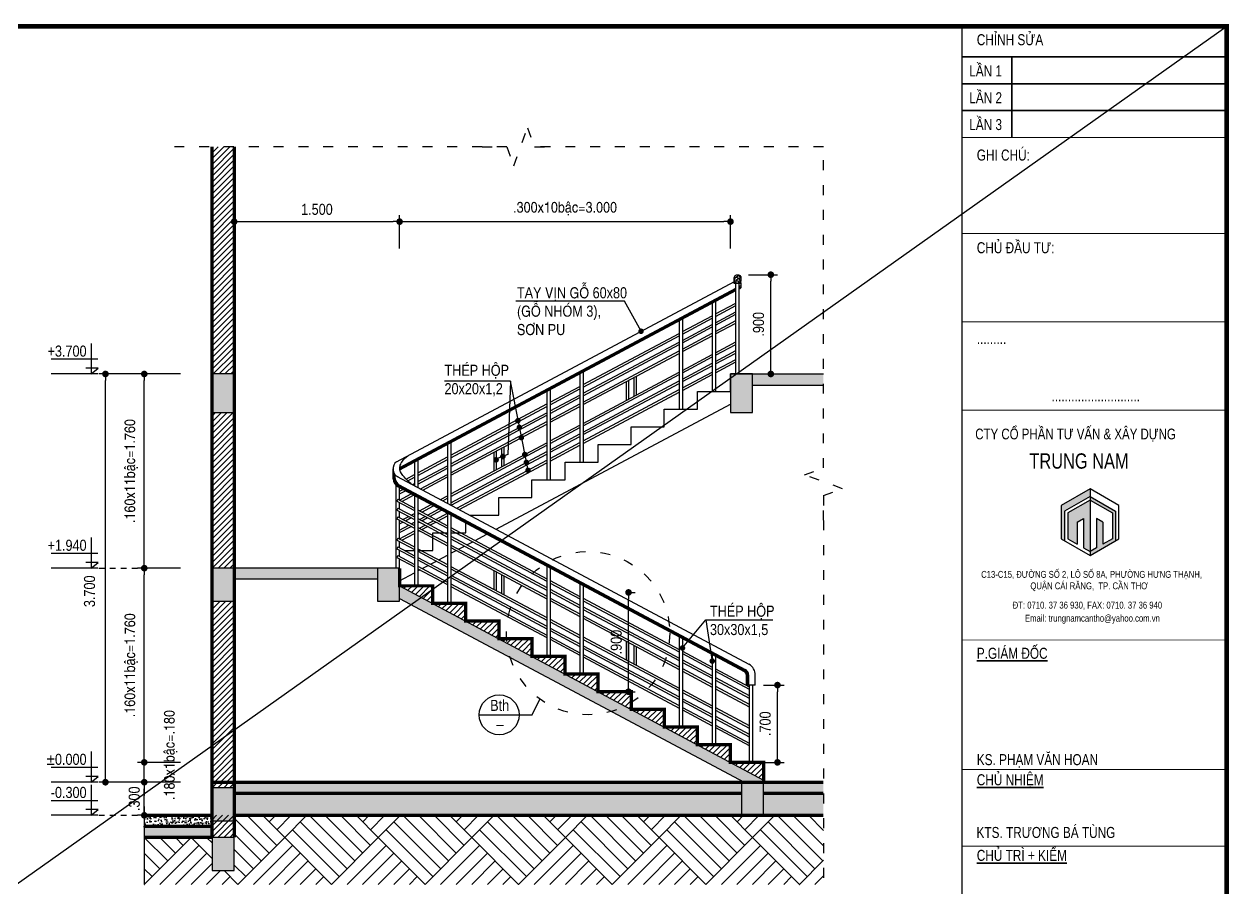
# Model space of a CAD drawing. Header units: millimetres. Extents: x 120 to 288, y 58 to 216.
# Drawn here: x 138.94 to 160.79, y 100.87 to 116.52 of the extents above; entities that cross this region are included whole.
import ezdxf

# ---------------------------------------------------------------- set-up
doc = ezdxf.new("R2010")
doc.units = ezdxf.units.MM
doc.header["$LTSCALE"] = 0.3
doc.header["$MEASUREMENT"] = 0
doc.linetypes.add('ACAD_ISO03W100', pattern=[30, 12, -18])
doc.layers.get('0').update_dxf_attribs({"linetype": 'CONTINUOUS', "lineweight": 13})
doc.layers.get('DEFPOINTS').update_dxf_attribs({"linetype": 'CONTINUOUS', "lineweight": 13})
for name, color, linetype in [('HACTH', 8, 'CONTINUOUS'), ('HATCH', 8, 'CONTINUOUS'), ('LAYER 1', 1, 'CONTINUOUS'), ('LAYER 7', 7, 'CONTINUOUS'), ('LAYER1', 1, 'CONTINUOUS'), ('LAYER5', 5, 'CONTINUOUS'), ('LAYER7', 7, 'CONTINUOUS')]:
    doc.layers.add(name, color=color, linetype=linetype)
doc.styles.add('HELVE-KT', font='vhelvcn.TTF')
doc.styles.add('VNI - HELVE', font='vbookmn.TTF', dxfattribs={"width": 0.8})
doc.dimstyles.new('1-50', dxfattribs={"dimtxt": 0.2, "dimasz": 0.12, "dimexe": 0.12, "dimexo": 0.2, "dimgap": 0.12, "dimtad": 1, "dimdec": 3, "dimlfac": 0.5, "dimzin": 4, "dimdsep": 46, "dimtxsty": 'HELVE-KT', "dimblk1": 'DOT', "dimblk2": 'DOT', "dimsah": 1, "dimcen": -0.18, "dimadec": 3, "dimazin": 0, "dimtfac": 1, "dimtdec": 3, "dimtmove": 2, "dimatfit": 3, "dimldrblk": 'DOT', "dimfxl": 0, "dimtolj": 1, "dimtzin": 4, "dimarcsym": 0})

# ---------------------------------------------------------------- blocks, each defined once
blk = doc.blocks.new('AAEER')
at = {"linetype": 'Continuous', "ltscale": 0.08}
h = blk.add_hatch(color=8, dxfattribs=at)
h.paths.add_polyline_path([(377.886, 656.949), (377.886, 657.083), (377.366, 656.782), (377.366, 656.181), (377.423, 656.148), (377.423, 656.682)])
h.paths.add_polyline_path([(377.886, 656.882), (377.481, 656.649), (377.481, 656.181), (377.655, 656.081), (377.655, 656.482), (377.771, 656.548), (377.771, 656.014), (377.886, 655.947)])
blk.add_hatch(color=8, dxfattribs=at).paths.add_polyline_path([(378.118, 656.482), (378.002, 656.548), (378.002, 656.014), (377.886, 655.947), (377.886, 655.88), (378.349, 656.148), (378.349, 656.682), (377.886, 656.949), (377.886, 656.882), (378.291, 656.649), (378.291, 656.181), (378.118, 656.081)])
for p, q in [((377.886, 657.083), (377.886, 656.949)), ((377.886, 657.083), (377.886, 655.88)), ((377.886, 656.949), (377.423, 656.682)), ((377.886, 656.882), (377.481, 656.649)), ((377.886, 656.949), (378.349, 656.682)), ((377.886, 656.882), (377.886, 655.947)), ((377.886, 656.882), (378.291, 656.649)), ((377.423, 656.682), (377.423, 656.148)), ((377.481, 656.649), (377.481, 656.181)), ((378.291, 656.649), (378.291, 656.181)), ((378.349, 656.682), (378.349, 656.148)), ((377.655, 656.482), (377.771, 656.548)), ((377.655, 656.482), (377.655, 656.081)), ((377.771, 656.548), (377.771, 656.014)), ((378.118, 656.482), (378.002, 656.548)), ((378.002, 656.548), (378.002, 656.014)), ((378.118, 656.482), (378.118, 656.081))]:
    blk.add_line(p, q, dxfattribs=at)
blk.add_lwpolyline([(377.366, 656.181), (377.886, 655.88), (378.407, 656.181), (378.407, 656.782), (377.886, 657.083), (377.366, 656.782)], close=True, dxfattribs=at)
for points in [[(377.481, 656.181), (377.655, 656.081)], [(378.291, 656.181), (378.118, 656.081)], [(377.771, 656.014), (377.886, 655.947)], [(378.002, 656.014), (377.886, 655.947)]]:
    blk.add_lwpolyline(points, dxfattribs=at)
at = {"layer": 'LAYER 7', "lineweight": 35}
for points in [[(375.565, 664.914), (380.365, 664.914)], [(376.469, 663.456), (376.469, 664.914)], [(375.565, 664.428), (380.365, 664.428)], [(375.565, 663.942), (380.365, 663.942)]]:
    blk.add_lwpolyline(points, dxfattribs=at)
at = {"layer": 'LAYER7', "const_width": 0.0278}
blk.add_lwpolyline([(380.365, 665.47), (375.565, 665.47), (375.565, 637.695), (380.365, 637.695)], close=True, dxfattribs=at)
at = {"layer": 'LAYER7'}
for points, const_width in [([(375.565, 663.456), (380.365, 663.456)], 0.0174), ([(375.565, 661.712), (380.365, 661.712)], 0.0174), ([(375.565, 660.112), (380.365, 660.112)], 0.0174), ([(375.565, 658.512), (380.365, 658.512)], 0.0212), ([(375.565, 654.346), (380.365, 654.346)], 0.0174), ([(375.565, 651.999), (380.365, 651.999)], 0.0174), ([(375.565, 650.61), (380.365, 650.61)], 0.0174)]:
    blk.add_lwpolyline(points, dxfattribs=dict(at, const_width=const_width))
at = {"layer": 'LAYER 7', "lineweight": 35, "char_height": 0.2, "width": 5.31965, "attachment_point": 1, "style": 'VNI - HELVE'}
for s, insert in [('CHÆNH SÖÛA', (375.833, 665.327)), ('LAÀN 1', (375.696, 664.761)), ('LAÀN 2', (375.696, 664.275)), ('LAÀN 3', (375.696, 663.789)), ('GHI CHUÙ:', (375.833, 663.236)), ('CHUÛ ÑAÀU TÖ:', (375.833, 661.556)), ('.........', (375.833, 659.91)), ('...........................', (377.188, 658.873)), ('{\\LP.GIAÙM ÑOÁC}', (375.833, 654.205)), ('KS. PHAÏM VAÊN HOAN', (375.833, 652.277)), ('{\\LCHUÛ NHIEÄM}', (375.833, 651.912)), ('KTS. TRÖÔNG BAÙ TUØNG', (375.828, 650.957)), ('{\\LCHUÛ TRÌ + KIEÅM}', (375.833, 650.542))]:
    blk.add_mtext(s, dxfattribs=dict(at, insert=insert))
at = {"layer": 'LAYER5', "attachment_point": 1, "style": 'VNI - HELVE'}
for s, insert, char_height, width in [('{\\H0.9774x;CTY COÅ PHAÀN TÖ VAÁN & XAÂY DÖÏNG} ', (375.805, 658.177), 0.19891, 4.67984), ('TRUNG NAM', (376.787, 657.729), 0.2777, 3.59296), ('{\\fVNI-Helve|b0|i0|c0|p2;C13-C15, ÑÖÔØNG SOÁ 2, LOÂ SOÁ 8A, PHÖÔØNG HÖNG THAÏNH, \\P                       QUAÄN CAÙI RAÊNG,  TP. CAÀN THÔ}', (375.912, 655.598), 0.12499, 8.0242), ('{\\fVNI-Helve|b0|i0|c0|p2;ÑT: 0710. 37 36 930, FAX: 0710. 37 36 940}', (376.484, 655.04), 0.12499, 8.0242), ('{\\fVNI-Helve|b0|i0|c0|p2;Email: trungnamcantho@yahoo.com.vn}', (376.706, 654.803), 0.12499, 8.0242)]:
    blk.add_mtext(s, dxfattribs=dict(at, insert=insert, char_height=char_height, width=width))
blk = doc.blocks.new('_DOT')
at = {"color": 0, "linetype": 'ByBlock'}
blk.add_line((-0.5, 0), (-1, 0), dxfattribs=at)
at = {"color": 0, "linetype": 'ByBlock', "const_width": 0.5}
blk.add_lwpolyline([(-0.25, 0, 1), (0.25, 0, 1)], format="xyb", close=True, dxfattribs=at)
blk = doc.blocks.new('*D148')
at = {"layer": 'DEFPOINTS', "color": 0, "lineweight": -2, "ltscale": 5}
for p in [(145.75, 112.942), (142.75, 112.253), (145.75, 112.253)]:
    blk.add_point(p, dxfattribs=at)
at = {"layer": 'LAYER 1', "color": 0, "lineweight": -2, "ltscale": 5}
for p, q in [((142.75, 112.453), (142.75, 113.062)), ((145.75, 112.453), (145.75, 113.062)), ((142.87, 112.942), (145.63, 112.942))]:
    blk.add_line(p, q, dxfattribs=at)
at = {"layer": 'LAYER 1', "color": 0, "lineweight": -2, "ltscale": 5, "xscale": 0.12, "yscale": 0.12, "zscale": 0.12, "rotation": 180}
blk.add_blockref('_DOT', (142.75, 112.942), dxfattribs=at)
at = {"layer": 'LAYER 1', "color": 0, "lineweight": -2, "ltscale": 5, "xscale": 0.12, "yscale": 0.12, "zscale": 0.12}
blk.add_blockref('_DOT', (145.75, 112.942), dxfattribs=at)
at = {"layer": 'LAYER 1', "color": 0, "ltscale": 5, "insert": (144.25, 113.164), "char_height": 0.2, "attachment_point": 5, "style": 'HELVE-KT'}
blk.add_mtext('\\A1;1.500', dxfattribs=at)
blk = doc.blocks.new('*D149')
at = {"layer": 'DEFPOINTS', "color": 0, "lineweight": -2, "ltscale": 5}
for p in [(151.75, 112.942), (145.75, 112.253), (151.75, 112.253)]:
    blk.add_point(p, dxfattribs=at)
at = {"layer": 'LAYER 1', "color": 0, "lineweight": -2, "ltscale": 5}
for p, q in [((145.75, 112.453), (145.75, 113.062)), ((151.75, 112.453), (151.75, 113.062)), ((145.87, 112.942), (151.63, 112.942))]:
    blk.add_line(p, q, dxfattribs=at)
at = {"layer": 'LAYER 1', "color": 0, "lineweight": -2, "ltscale": 5, "xscale": 0.12, "yscale": 0.12, "zscale": 0.12, "rotation": 180}
blk.add_blockref('_DOT', (145.75, 112.942), dxfattribs=at)
at = {"layer": 'LAYER 1', "color": 0, "lineweight": -2, "ltscale": 5, "xscale": 0.12, "yscale": 0.12, "zscale": 0.12}
blk.add_blockref('_DOT', (151.75, 112.942), dxfattribs=at)
at = {"layer": 'LAYER 1', "color": 0, "ltscale": 5, "insert": (148.75, 113.182), "char_height": 0.2, "attachment_point": 5, "style": 'HELVE-KT'}
blk.add_mtext('\\A1;.300x10baäc=3.000', dxfattribs=at)
blk = doc.blocks.new('*D401')
at = {"layer": 'DEFPOINTS', "color": 0, "lineweight": -2, "ltscale": 5}
for p in [(141.119, 103.141), (141.976, 103.141), (141.976, 102.781)]:
    blk.add_point(p, dxfattribs=at)
at = {"layer": 'LAYER 1', "color": 0, "lineweight": -2, "ltscale": 5}
for p, q in [((141.119, 103.261), (141.119, 103.381)), ((141.776, 103.141), (140.999, 103.141)), ((141.119, 102.781), (141.119, 103.141)), ((141.776, 102.781), (140.999, 102.781)), ((141.119, 102.661), (141.119, 102.541))]:
    blk.add_line(p, q, dxfattribs=at)
at = {"layer": 'LAYER 1', "color": 0, "lineweight": -2, "ltscale": 5, "xscale": 0.12, "yscale": 0.12, "zscale": 0.12}
for p, rotation in [((141.119, 103.141), 270), ((141.119, 102.781), 90)]:
    blk.add_blockref('_DOT', p, dxfattribs=dict(at, rotation=rotation))
at = {"layer": 'LAYER 1', "color": 0, "ltscale": 5, "insert": (141.594, 103.274), "char_height": 0.2, "attachment_point": 5, "rotation": 90, "style": 'HELVE-KT'}
blk.add_mtext('\\A1;.180x1baäc=.180', dxfattribs=at)
blk = doc.blocks.new('*D402')
at = {"layer": 'DEFPOINTS', "color": 0, "lineweight": -2, "ltscale": 5}
for p in [(141.119, 102.781), (141.976, 102.781), (141.976, 102.181)]:
    blk.add_point(p, dxfattribs=at)
at = {"layer": 'LAYER 1', "color": 0, "lineweight": -2, "ltscale": 5}
for p, q in [((141.776, 102.781), (140.999, 102.781)), ((141.119, 102.301), (141.119, 102.661)), ((141.776, 102.181), (140.999, 102.181))]:
    blk.add_line(p, q, dxfattribs=at)
at = {"layer": 'LAYER 1', "color": 0, "lineweight": -2, "ltscale": 5, "xscale": 0.12, "yscale": 0.12, "zscale": 0.12}
for p, rotation in [((141.119, 102.781), 90), ((141.119, 102.181), 270)]:
    blk.add_blockref('_DOT', p, dxfattribs=dict(at, rotation=rotation))
at = {"layer": 'LAYER 1', "color": 0, "ltscale": 5, "insert": (140.938, 102.481), "char_height": 0.2, "attachment_point": 5, "rotation": 90, "style": 'HELVE-KT'}
blk.add_mtext('\\A1;.300', dxfattribs=at)
blk = doc.blocks.new('*D403')
at = {"layer": 'DEFPOINTS', "color": 0, "lineweight": -2, "ltscale": 5}
for p in [(141.119, 106.661), (141.976, 106.661), (141.976, 103.141)]:
    blk.add_point(p, dxfattribs=at)
at = {"layer": 'LAYER 1', "color": 0, "lineweight": -2, "ltscale": 5}
for p, q in [((141.776, 106.661), (140.999, 106.661)), ((141.119, 103.261), (141.119, 106.541)), ((141.776, 103.141), (140.999, 103.141))]:
    blk.add_line(p, q, dxfattribs=at)
at = {"layer": 'LAYER 1', "color": 0, "lineweight": -2, "ltscale": 5, "xscale": 0.12, "yscale": 0.12, "zscale": 0.12}
for p, rotation in [((141.119, 106.661), 90), ((141.119, 103.141), 270)]:
    blk.add_blockref('_DOT', p, dxfattribs=dict(at, rotation=rotation))
at = {"layer": 'LAYER 1', "color": 0, "ltscale": 5, "insert": (140.878, 104.901), "char_height": 0.2, "attachment_point": 5, "rotation": 90, "style": 'HELVE-KT'}
blk.add_mtext('\\A1;.160x11baäc=1.760', dxfattribs=at)
blk = doc.blocks.new('*D404')
at = {"layer": 'DEFPOINTS', "color": 0, "lineweight": -2, "ltscale": 5}
for p in [(141.119, 110.181), (141.976, 110.181), (141.976, 106.661)]:
    blk.add_point(p, dxfattribs=at)
at = {"layer": 'LAYER 1', "color": 0, "lineweight": -2, "ltscale": 5}
for p, q in [((141.776, 110.181), (140.999, 110.181)), ((141.119, 106.781), (141.119, 110.061)), ((141.776, 106.661), (140.999, 106.661))]:
    blk.add_line(p, q, dxfattribs=at)
at = {"layer": 'LAYER 1', "color": 0, "lineweight": -2, "ltscale": 5, "xscale": 0.12, "yscale": 0.12, "zscale": 0.12}
for p, rotation in [((141.119, 110.181), 90), ((141.119, 106.661), 270)]:
    blk.add_blockref('_DOT', p, dxfattribs=dict(at, rotation=rotation))
at = {"layer": 'LAYER 1', "color": 0, "ltscale": 5, "insert": (140.878, 108.421), "char_height": 0.2, "attachment_point": 5, "rotation": 90, "style": 'HELVE-KT'}
blk.add_mtext('\\A1;.160x11baäc=1.760', dxfattribs=at)
blk = doc.blocks.new('*D405')
at = {"layer": 'DEFPOINTS', "color": 0, "lineweight": -2, "ltscale": 5}
for p in [(140.415, 110.181), (141.387, 110.181), (141.387, 102.781)]:
    blk.add_point(p, dxfattribs=at)
at = {"layer": 'LAYER 1', "color": 0, "lineweight": -2, "ltscale": 5}
for p, q in [((141.187, 110.181), (140.295, 110.181)), ((140.415, 102.901), (140.415, 110.061)), ((141.187, 102.781), (140.295, 102.781))]:
    blk.add_line(p, q, dxfattribs=at)
at = {"layer": 'LAYER 1', "color": 0, "lineweight": -2, "ltscale": 5, "xscale": 0.12, "yscale": 0.12, "zscale": 0.12}
for p, rotation in [((140.415, 110.181), 90), ((140.415, 102.781), 270)]:
    blk.add_blockref('_DOT', p, dxfattribs=dict(at, rotation=rotation))
at = {"layer": 'LAYER 1', "color": 0, "ltscale": 5, "insert": (140.127, 106.242), "char_height": 0.2, "attachment_point": 5, "rotation": 90, "style": 'HELVE-KT'}
blk.add_mtext('\\A1;3.700', dxfattribs=at)
blk = doc.blocks.new('*D406')
at = {"layer": 'DEFPOINTS', "color": 0, "lineweight": -2, "ltscale": 5}
for p in [(151.875, 111.981), (152.481, 111.981), (151.95, 110.181)]:
    blk.add_point(p, dxfattribs=at)
at = {"layer": 'LAYER 1', "color": 0, "lineweight": -2, "ltscale": 5}
for p, q in [((152.075, 111.981), (152.601, 111.981)), ((152.481, 110.301), (152.481, 111.861)), ((152.15, 110.181), (152.601, 110.181))]:
    blk.add_line(p, q, dxfattribs=at)
at = {"layer": 'LAYER 1', "color": 0, "lineweight": -2, "ltscale": 5, "xscale": 0.12, "yscale": 0.12, "zscale": 0.12}
for p, rotation in [((152.481, 111.981), 90), ((152.481, 110.181), 270)]:
    blk.add_blockref('_DOT', p, dxfattribs=dict(at, rotation=rotation))
at = {"layer": 'LAYER 1', "color": 0, "ltscale": 5, "insert": (152.259, 111.081), "char_height": 0.2, "attachment_point": 5, "rotation": 90, "style": 'HELVE-KT'}
blk.add_mtext('\\A1;.900', dxfattribs=at)
blk = doc.blocks.new('*D407')
at = {"layer": 'DEFPOINTS', "color": 0, "lineweight": -2, "ltscale": 5}
for p in [(149.65, 106.221), (149.901, 106.221), (149.65, 104.421)]:
    blk.add_point(p, dxfattribs=at)
at = {"layer": 'LAYER 1', "color": 0, "lineweight": -2, "ltscale": 5}
for p, q in [((149.85, 106.221), (150.021, 106.221)), ((149.901, 104.541), (149.901, 106.101)), ((149.85, 104.421), (150.021, 104.421))]:
    blk.add_line(p, q, dxfattribs=at)
at = {"layer": 'LAYER 1', "color": 0, "lineweight": -2, "ltscale": 5, "xscale": 0.12, "yscale": 0.12, "zscale": 0.12}
for p, rotation in [((149.901, 106.221), 90), ((149.901, 104.421), 270)]:
    blk.add_blockref('_DOT', p, dxfattribs=dict(at, rotation=rotation))
at = {"layer": 'LAYER 1', "color": 0, "ltscale": 5, "insert": (149.679, 105.321), "char_height": 0.2, "attachment_point": 5, "rotation": 90, "style": 'HELVE-KT'}
blk.add_mtext('\\A1;.900', dxfattribs=at)
blk = doc.blocks.new('*D408')
at = {"layer": 'DEFPOINTS', "color": 0, "lineweight": -2, "ltscale": 5}
for p in [(152.15, 104.541), (152.602, 104.541), (152.15, 103.141)]:
    blk.add_point(p, dxfattribs=at)
at = {"layer": 'LAYER 1', "color": 0, "lineweight": -2, "ltscale": 5}
for p, q in [((152.35, 104.541), (152.722, 104.541)), ((152.602, 103.261), (152.602, 104.421)), ((152.35, 103.141), (152.722, 103.141))]:
    blk.add_line(p, q, dxfattribs=at)
at = {"layer": 'LAYER 1', "color": 0, "lineweight": -2, "ltscale": 5, "xscale": 0.12, "yscale": 0.12, "zscale": 0.12}
for p, rotation in [((152.602, 104.541), 90), ((152.602, 103.141), 270)]:
    blk.add_blockref('_DOT', p, dxfattribs=dict(at, rotation=rotation))
at = {"layer": 'LAYER 1', "color": 0, "ltscale": 5, "insert": (152.38, 103.841), "char_height": 0.2, "attachment_point": 5, "rotation": 90, "style": 'HELVE-KT'}
blk.add_mtext('\\A1;.700', dxfattribs=at)

msp = doc.modelspace()

# ---------------------------------------------------------------- hatches: boundary and pattern name
at = {"layer": 'HACTH', "lineweight": -2, "ltscale": 0.08}
h = msp.add_hatch(color=256, dxfattribs=at)
h.paths.add_polyline_path([(145.34978, 106.66074), (142.74978, 106.66074), (142.74978, 106.46074), (145.34978, 106.46074)])
h.paths.add_polyline_path([(145.74978, 106.66074), (145.34978, 106.66074), (145.34978, 106.06074), (145.74978, 106.06074)])
at = {"layer": 'HATCH', "ltscale": 5}
h = msp.add_hatch(dxfattribs=at)
h.set_pattern_fill('ANSI31', color=256, scale=0.6, style=0)
h.set_pattern_definition([(45, (142.349784, 101.780736), (-0.053033, 0.053033), [])])
h.paths.add_polyline_path([(142.74978, 106.06074), (142.34978, 106.06074), (142.34978, 102.78074), (142.74978, 102.78074)])
h.paths.add_polyline_path([(142.74978, 114.29846), (142.34978, 114.29846), (142.34978, 110.18074), (142.74978, 110.18074)])
h.paths.add_polyline_path([(142.74978, 109.48074), (142.34978, 109.48074), (142.34978, 106.66074), (142.74978, 106.66074)])
h.paths.add_polyline_path([(142.74978, 102.18074), (142.34978, 102.18074), (142.34978, 101.78074), (142.74978, 101.78074)])
h = msp.add_hatch(color=256, dxfattribs=at)
h.paths.add_polyline_path([(142.74978, 101.78074), (142.34978, 101.78074), (142.34978, 101.18074), (142.74978, 101.18074)])
h.paths.add_polyline_path([(152.34978, 102.78074), (151.94978, 102.78074), (151.94978, 102.18074), (152.34978, 102.18074)])
h.paths.add_polyline_path([(142.74978, 106.66074), (142.34978, 106.66074), (142.34978, 106.06074), (142.74978, 106.06074)])
h.paths.add_polyline_path([(153.43514, 109.98074), (153.43514, 110.18074), (152.14978, 110.18074), (152.14978, 109.98074)])
h.paths.add_polyline_path([(145.74978, 106.34074), (145.74978, 106.11407), (151.99978, 102.78074), (152.34978, 102.78074), (152.34978, 102.82074)])
at = {"layer": 'HATCH', "lineweight": -2, "ltscale": 0.08}
for points in [[(142.74978, 110.18074), (142.34978, 110.18074), (142.34978, 109.48074), (142.74978, 109.48074)], [(152.14978, 110.18074), (151.74978, 110.18074), (151.74978, 109.48074), (152.14978, 109.48074)], [(142.74978, 102.68074), (142.34978, 102.68074), (142.34978, 102.08074), (142.74978, 102.08074)]]:
    msp.add_hatch(color=256, dxfattribs=at).paths.add_polyline_path(points)
at = {"layer": 'HATCH', "ltscale": 5}
h = msp.add_hatch(dxfattribs=at)
h.set_pattern_fill('ANSI31', color=256, scale=0.6, style=0)
h.set_pattern_definition([(45, (145.749784, 102.820736), (-0.053033, 0.053033), [])])
h.paths.add_polyline_path([(152.34978, 103.14074), (151.74978, 103.14074), (152.34978, 102.82074)])
h.paths.add_polyline_path([(151.74978, 103.46074), (151.14978, 103.46074), (151.74978, 103.14074)])
h.paths.add_polyline_path([(151.14978, 103.78074), (150.54978, 103.78074), (151.14978, 103.46074)])
h.paths.add_polyline_path([(150.54978, 104.10074), (149.94978, 104.10074), (150.54978, 103.78074)])
h.paths.add_polyline_path([(149.94978, 104.42074), (149.34978, 104.42074), (149.94978, 104.10074)])
h.paths.add_polyline_path([(149.34978, 104.74074), (148.74978, 104.74074), (149.34978, 104.42074)])
h.paths.add_polyline_path([(148.74978, 105.06074), (148.14978, 105.06074), (148.74978, 104.74074)])
h.paths.add_polyline_path([(148.14978, 105.38074), (147.54978, 105.38074), (148.14978, 105.06074)])
h.paths.add_polyline_path([(147.54978, 105.70074), (146.94978, 105.70074), (147.54978, 105.38074)])
h.paths.add_polyline_path([(146.94978, 106.02074), (146.34978, 106.02074), (146.94978, 105.70074)])
h.paths.add_polyline_path([(146.34978, 106.34074), (145.74978, 106.34074), (146.34978, 106.02074)])
h = msp.add_hatch(dxfattribs=at)
h.set_pattern_fill('ANSI31', color=256, scale=0.6, style=0)
h.paths.add_polyline_path([(142.74978, 102.78074), (142.34978, 102.78074), (142.34978, 102.68074), (142.74978, 102.68074)])
h = msp.add_hatch(color=256, dxfattribs=at)
h.paths.add_polyline_path([(151.94978, 102.78074), (142.74978, 102.78074), (142.74978, 102.58074), (151.94978, 102.58074)])
h.paths.add_polyline_path([(153.43514, 102.58074), (153.43514, 102.78074), (152.34978, 102.78074), (152.34978, 102.58074)])
h = msp.add_hatch(dxfattribs=at)
h.set_pattern_fill('AR-SAND', color=256, scale=0.06, style=0)
h.set_pattern_definition([(37.5, (141.11908, 101.78074), (-0.0037796, 0.1156094), [0, -0.0912, 0, -0.102, 0, -0.0975]), (7.5, (141.11908, 101.78074), (0.1061866, 0.1693288), [0, -0.0492, 0, -0.0822, 0, -0.0315]), (327.5, (141.04528, 101.78074), (0.1868485, 0.00033954), [0, -0.03, 0, -0.108, 0, -0.141]), (317.5, (141.04528, 101.78074), (0.1803676, 0.0526605), [0, -0.015, 0, -0.0708, 0, -0.081])])
h.paths.add_polyline_path([(151.94978, 102.58074), (142.74978, 102.58074), (142.74978, 102.18074), (151.94978, 102.18074)])
h.paths.add_polyline_path([(142.34978, 101.98074), (141.11908, 101.98074), (141.11908, 101.78074), (142.34978, 101.78074)])
h.paths.add_polyline_path([(153.43514, 102.18074), (153.43514, 102.58074), (152.34978, 102.58074), (152.34978, 102.18074)])
h = msp.add_hatch(dxfattribs=at)
h.set_pattern_fill('AR-CONC', color=256, scale=0.02, style=0)
h.set_pattern_definition([(50, (141.11908, 101.98074), (0.143452, -0.01255), [0.015, -0.165]), (355, (141.11908, 101.98074), (-0.02775, 0.150438), [0.012, -0.132]), (100.451, (141.13104, 101.97969), (0.115702, 0.137888), [0.012748, -0.140228]), (46.184, (141.11908, 102.02074), (0.213448, -0.033104), [0.0225, -0.2475]), (96.636, (141.13687, 102.01798), (0.186933, 0.194824), [0.019122, -0.210343]), (351.184, (141.11908, 102.02074), (0.186932, 0.194824), [0.018, -0.198]), (21, (141.13908, 102.01074), (0.119381, -0.080524), [0.015, -0.165]), (326, (141.13908, 102.01074), (0.048663, 0.14503), [0.012, -0.132]), (71.451, (141.14903, 102.00403), (0.168045, 0.064506), [0.012748, -0.140228]), (37.5, (141.11908, 101.980736), (0.002432, 0.0665788), [0, -0.1304, 0, -0.134, 0, -0.1325]), (7.5, (141.11908, 101.980736), (0.052614, 0.0788823), [0, -0.0764, 0, -0.1274, 0, -0.0505]), (327.5, (141.07448, 101.980736), (0.1067645, -0.004511), [0, -0.05, 0, -0.156, 0, -0.207]), (317.5, (141.05448, 101.98074), (0.116637, 0.020021), [0, -0.065, 0, -0.1036, 0, -0.147])])
h.paths.add_polyline_path([(142.34978, 102.18074), (141.11908, 102.18074), (141.11908, 101.98074), (142.34978, 101.98074)])
h = msp.add_hatch(dxfattribs=at)
h.set_pattern_fill('AR-PARQ1', color=256, scale=0.1, angle=45, style=0)
h.set_pattern_definition([(135, (141.1191, 100.9283), (-1.69706, 1e-16), [1.2, -1.2]), (135, (141.2605, 101.0698), (-1.69706, 1e-16), [1.2, -1.2]), (135, (141.4019, 101.2112), (-1.69706, 1e-16), [1.2, -1.2]), (135, (141.5433, 101.3526), (-1.69706, 1e-16), [1.2, -1.2]), (135, (141.6848, 101.494), (-1.69706, 1e-16), [1.2, -1.2]), (135, (141.8262, 101.6354), (-1.69706, 1e-16), [1.2, -1.2]), (135, (141.9676, 101.7769), (-1.69706, 1e-16), [1.2, -1.2]), (45, (140.2706, 101.7769), (1.69706, -1e-16), [1.2, -1.2]), (45, (140.1291, 101.9183), (1.69706, -1e-16), [1.2, -1.2]), (45, (139.9877, 102.0597), (1.69706, -1e-16), [1.2, -1.2]), (45, (139.8463, 102.2011), (1.69706, -1e-16), [1.2, -1.2]), (45, (139.7049, 102.3426), (1.69706, -1e-16), [1.2, -1.2]), (45, (139.5634, 102.484), (1.69706, -1e-16), [1.2, -1.2]), (45, (139.422, 102.6254), (1.69706, -1e-16), [1.2, -1.2])])
h.paths.add_polyline_path([(153.43514, 100.92834), (153.43514, 102.18074), (142.74978, 102.18074), (142.74978, 101.18074), (142.34978, 101.18074), (142.34978, 101.78074), (141.11908, 101.78074), (141.11908, 100.92834)])

# ---------------------------------------------------------------- linework, layer by layer
msp.add_line((152.07977, 104.54074), (152.07977, 104.72136), dxfattribs=at)
at = {"layer": 'HATCH', "linetype": 'Continuous', "ltscale": 0.08}
for points in [[(151.81978, 111.88553, -0.30360235), (151.91775, 111.9672)], [(151.81978, 111.88574, -0.24328814), (151.9359, 111.82074)], [(151.8236, 111.9418, -0.33573827), (151.93249, 111.85472)], [(151.85279, 111.82074, -0.46916414), (151.93939, 111.92758)], [(151.87496, 111.98054, -0.21381962), (151.93978, 111.89619)], [(151.89234, 111.82074, -0.48919373), (151.93978, 111.87904)]]:
    msp.add_lwpolyline(points, format="xyb", dxfattribs=at)
at = {"layer": 'HATCH', "ltscale": 5}
for points in [[(145.75366, 108.46413), (151.84978, 111.7154)], [(145.7538, 108.48688), (151.84978, 111.73807)], [(151.84978, 110.18074), (151.84978, 111.82074)], [(151.90978, 110.18074), (151.90978, 111.82074)], [(151.90978, 111.77007), (151.93978, 111.78607)], [(151.90978, 111.7474), (151.93978, 111.7634)], [(150.12815, 110.95586), (149.82859, 111.49987), (147.85851, 111.49987)], [(151.41978, 111.4634), (151.41978, 109.86074)], [(151.47978, 111.4954), (151.47978, 109.86074)], [(151.47978, 111.26874), (151.84978, 111.46607)], [(150.87978, 110.94874), (151.41978, 111.23674)], [(151.47978, 111.2234), (151.84978, 111.42074)], [(151.47978, 111.11007), (151.84978, 111.3074)], [(151.47978, 111.06474), (151.84978, 111.26207)], [(150.81978, 111.1434), (150.81978, 109.54074)], [(150.87978, 110.9034), (151.41978, 111.1914)], [(150.87978, 111.1754), (150.87978, 109.54074)], [(150.87978, 110.79007), (151.41978, 111.07807)], [(150.87978, 110.74474), (151.41978, 111.03274)], [(151.47978, 110.9514), (151.84978, 111.14874)], [(151.47978, 110.90607), (151.84978, 111.1034)], [(149.07978, 109.98874), (150.81978, 110.91674)], [(149.07978, 109.9434), (150.81978, 110.8714)], [(150.87978, 110.6314), (151.41978, 110.9194)], [(150.87978, 110.58607), (151.41978, 110.87407)], [(149.07978, 109.83007), (150.81978, 110.75807)], [(149.07978, 109.78474), (150.81978, 110.71274)], [(149.07978, 109.6714), (150.81978, 110.5994)], [(151.47978, 110.56607), (151.84978, 110.7634)], [(151.47978, 110.52074), (151.84978, 110.71807)], [(151.47978, 110.4074), (151.84978, 110.60474)], [(151.47978, 110.36207), (151.84978, 110.5594)], [(149.07978, 109.62607), (150.81978, 110.55407)], [(150.87978, 110.24607), (151.41978, 110.53407)], [(150.87978, 110.20074), (151.41978, 110.48874)], [(150.87978, 110.0874), (151.41978, 110.3754)], [(151.47978, 110.24874), (151.84978, 110.44607)], [(151.47978, 110.2034), (151.84978, 110.40074)], [(149.01978, 110.1834), (149.01978, 108.58074)], [(149.07978, 110.2154), (149.07978, 108.58074)], [(149.07978, 109.28607), (150.81978, 110.21407)], [(149.07978, 109.24074), (150.81978, 110.16874)], [(150.03978, 110.13807), (150.03978, 109.79807)], [(150.87978, 110.04207), (151.41978, 110.33007)], [(150.87978, 109.92874), (151.41978, 110.21674)], [(150.87978, 109.8834), (151.41978, 110.1714)], [(148.07847, 108.4347), (147.7633, 110.05064), (146.56366, 110.05064)], [(147.7633, 110.05064), (147.71339, 108.71947), (147.45978, 108.62452)], [(148.47978, 109.66874), (149.01978, 109.95674)], [(148.47978, 109.6234), (149.01978, 109.9114)], [(149.07978, 109.1274), (150.81978, 110.0554)], [(149.07978, 109.08207), (150.81978, 110.01007)], [(149.85978, 110.04207), (149.85978, 109.70207)], [(149.89978, 110.0634), (149.89978, 109.7234)], [(149.99978, 110.11674), (149.99978, 109.77674)], [(148.41978, 109.8634), (148.41978, 108.26074)], [(148.47978, 109.8954), (148.47978, 108.26074)], [(148.47978, 109.51007), (149.01978, 109.79807)], [(148.47978, 109.46474), (149.01978, 109.75274)], [(149.07978, 108.96874), (150.81978, 109.89674)], [(149.07978, 108.9234), (150.81978, 109.8514)], [(146.67978, 108.70874), (148.41978, 109.63674)], [(146.67978, 108.6634), (148.41978, 109.5914)], [(146.67978, 108.55007), (148.41978, 109.47807)], [(148.47978, 109.3514), (149.01978, 109.6394)], [(148.47978, 109.30607), (149.01978, 109.59407)], [(146.67978, 108.50474), (148.41978, 109.43274)], [(146.67978, 108.3914), (148.41978, 109.3194)], [(146.67978, 108.34607), (148.41978, 109.27407)], [(148.47978, 108.96607), (149.01978, 109.25407)], [(148.47978, 108.92074), (149.01978, 109.20874)], [(148.47978, 108.8074), (149.01978, 109.0954)], [(148.47978, 108.76207), (149.01978, 109.05007)], [(146.61978, 108.9034), (146.61978, 107.83674)], [(146.67978, 108.9354), (146.67978, 107.80474)], [(146.67978, 108.00607), (148.41978, 108.93407)], [(146.67978, 107.96074), (148.41978, 108.88874)], [(147.59978, 108.83674), (147.59978, 108.49674)], [(147.63978, 108.85807), (147.63978, 108.51807)], [(148.47978, 108.64874), (149.01978, 108.93674)], [(148.47978, 108.6034), (149.01978, 108.8914)], [(146.07978, 108.38874), (146.61978, 108.67674)], [(146.07978, 108.3434), (146.61978, 108.6314)], [(146.07978, 108.6154), (146.07978, 108.12474)], [(146.67978, 107.8474), (148.41978, 108.7754)], [(146.68228, 107.8034), (148.41978, 108.73007)], [(146.78853, 107.74674), (148.41978, 108.61674)], [(147.45978, 108.76207), (147.45978, 108.42207)], [(147.49978, 108.7834), (147.49978, 108.4434)], [(145.64978, 108.28192), (145.64978, 108.38373)], [(146.01978, 108.5834), (146.01978, 108.15674)], [(146.07978, 108.23007), (146.61978, 108.51807)], [(146.07978, 108.18474), (146.61978, 108.47274)], [(146.83103, 107.72407), (148.41978, 108.5714)], [(145.66978, 108.28192), (145.66978, 108.35511)], [(145.68978, 106.66074), (145.68978, 108.15868)], [(145.74262, 108.16856), (152.0163, 104.82259)], [(145.86605, 108.27474), (146.01978, 108.35674)], [(145.89611, 108.24545), (146.01978, 108.3114)], [(145.98103, 108.1774), (146.01978, 108.19807)], [(146.12978, 108.09807), (146.61978, 108.3594)], [(146.17228, 108.0754), (146.61978, 108.31407)], [(145.73321, 108.15091), (152.00679, 104.805)], [(145.74978, 107.89274), (145.74978, 108.12053)], [(145.74978, 108.05407), (145.81103, 108.08674)], [(145.74978, 108.00874), (145.85353, 108.06407)], [(145.74978, 107.8954), (145.95978, 108.0074)], [(145.78978, 107.8714), (146.00228, 107.98474)], [(146.01978, 107.9754), (146.01978, 106.34074)], [(146.07978, 107.9434), (146.07978, 106.34074)], [(146.49103, 107.9054), (146.61978, 107.97407)], [(145.71978, 107.90874), (145.70096, 107.87344)], [(145.70096, 107.87344), (146.01978, 107.7034)], [(145.71978, 107.75007), (145.70096, 107.71478)], [(145.71978, 107.90874), (146.01978, 107.74874)], [(145.71978, 107.75007), (146.01978, 107.59007)], [(145.74978, 107.73407), (145.74978, 107.8474)], [(146.07978, 107.71674), (146.61978, 107.42874)], [(146.10853, 107.7014), (146.32103, 107.81474)], [(146.15103, 107.67874), (146.36353, 107.79207)], [(146.25728, 107.62207), (146.46978, 107.7354)], [(146.53353, 107.88274), (146.61978, 107.92874)], [(145.70096, 107.71478), (146.01978, 107.54474)], [(145.71978, 107.5914), (145.70096, 107.55611)], [(145.70096, 107.55611), (146.01978, 107.38607)], [(145.71978, 107.5914), (146.01978, 107.4314)], [(145.74978, 107.5754), (145.74978, 107.68874)], [(145.74978, 107.19007), (145.74978, 107.53007)], [(145.74978, 107.51007), (145.76853, 107.52007)], [(145.81103, 107.54274), (145.91728, 107.5994)], [(145.85353, 107.52007), (145.95978, 107.57674)], [(145.95978, 107.62207), (146.01978, 107.65407)], [(146.00228, 107.5994), (146.01978, 107.60874)], [(146.07743, 107.55932), (146.61978, 107.27007)], [(146.07978, 107.6714), (146.61978, 107.3834)], [(146.07978, 107.64074), (146.10853, 107.65607)], [(146.07978, 107.51274), (146.61978, 107.22474)], [(146.10853, 107.54274), (146.21478, 107.5994)], [(146.15103, 107.52007), (146.25728, 107.57674)], [(146.25728, 107.4634), (146.36353, 107.52007)], [(146.29978, 107.5994), (146.51228, 107.71274)], [(146.40603, 107.54274), (146.61853, 107.65607)], [(146.44853, 107.52007), (146.61978, 107.6114)], [(146.61978, 107.6554), (146.61978, 106.02074)], [(146.67978, 107.6234), (146.67978, 106.02074)], [(145.74978, 107.46474), (145.81103, 107.4974)], [(145.74978, 107.3514), (145.91728, 107.44074)], [(145.74978, 107.30607), (145.95978, 107.41807)], [(145.74978, 107.19274), (146.01978, 107.33674)], [(145.78978, 107.16874), (146.01978, 107.2914)], [(145.95978, 107.4634), (146.01978, 107.4954)], [(146.00228, 107.44074), (146.01978, 107.45007)], [(146.07978, 107.48207), (146.10853, 107.4974)], [(146.07978, 107.3994), (146.61978, 107.1114)], [(146.07978, 107.35407), (146.61978, 107.06607)], [(146.07978, 107.3234), (146.10853, 107.33874)], [(146.10853, 107.38407), (146.21478, 107.44074)], [(146.15103, 107.3614), (146.25728, 107.41807)], [(146.29978, 107.44074), (146.40603, 107.4974)], [(146.67978, 107.39674), (148.41978, 106.46874)], [(146.67978, 107.3514), (148.41978, 106.4234)], [(145.71978, 107.20607), (145.70096, 107.17078)], [(145.70096, 107.17078), (146.01978, 107.00074)], [(145.71978, 107.20607), (146.01978, 107.04607)], [(145.74978, 107.0314), (145.74978, 107.14474)], [(146.67978, 107.23807), (148.41978, 106.31007)], [(146.67978, 107.19274), (148.41978, 106.26474)], [(146.67978, 107.0794), (148.41978, 106.1514)], [(145.71978, 107.0474), (145.70096, 107.01211)], [(145.70096, 107.01211), (146.01978, 106.84207)], [(145.71978, 106.88874), (145.70096, 106.85344)], [(145.70096, 106.85344), (146.01978, 106.6834)], [(145.71978, 107.0474), (146.01978, 106.8874)], [(145.71978, 106.88874), (146.01978, 106.72874)], [(145.74978, 106.87274), (145.74978, 106.98607)], [(146.07978, 107.01407), (146.61978, 106.72607)], [(146.07978, 106.96874), (146.61978, 106.68074)], [(146.07978, 106.8554), (146.61978, 106.5674)], [(146.67978, 107.03407), (148.41978, 106.10607)], [(145.74978, 106.66074), (145.74978, 106.8274)], [(146.07978, 106.81007), (146.61978, 106.52207)], [(146.07978, 106.69674), (146.61978, 106.40874)], [(146.07978, 106.6514), (146.61978, 106.3634)], [(146.67978, 106.69407), (148.41978, 105.76607)], [(146.67978, 106.64874), (148.41978, 105.72074)], [(148.41978, 106.6954), (148.41978, 105.06074)], [(148.47978, 106.6634), (148.47978, 105.06074)], [(146.67978, 106.5354), (148.41978, 105.6074)], [(146.67978, 106.49007), (148.41978, 105.56207)], [(147.45978, 106.61807), (147.45978, 106.27807)], [(147.49978, 106.59674), (147.49978, 106.25674)], [(147.59978, 106.5434), (147.59978, 106.2034)], [(147.63978, 106.52207), (147.63978, 106.18207)], [(148.47978, 106.43674), (149.01978, 106.14874)], [(146.67978, 106.37674), (148.41978, 105.44874)], [(146.67978, 106.3314), (148.41978, 105.4034)], [(148.47978, 106.3914), (149.01978, 106.1034)], [(148.47978, 106.27807), (149.01978, 105.99007)], [(148.47978, 106.23274), (149.01978, 105.94474)], [(149.01978, 106.3754), (149.01978, 104.74074)], [(149.07978, 106.3434), (149.07978, 104.74074)], [(148.47978, 106.1194), (149.01978, 105.8314)], [(148.47978, 106.07407), (149.01978, 105.78607)], [(149.07978, 106.11674), (150.81978, 105.18874)], [(149.07978, 106.0714), (150.81978, 105.1434)], [(149.07978, 105.95807), (150.81978, 105.03007)], [(149.07978, 105.91274), (150.81978, 104.98474)], [(149.07978, 105.7994), (150.81978, 104.8714)], [(149.07978, 105.75407), (150.81978, 104.82607)], [(148.47978, 105.73407), (149.01978, 105.44607)], [(148.47978, 105.68874), (149.01978, 105.40074)], [(148.47978, 105.5754), (149.01978, 105.2874)], [(150.87978, 105.21414), (151.30491, 105.7221), (152.51748, 105.7221)], [(151.30491, 105.7221), (151.41978, 104.97052)], [(148.47978, 105.53007), (149.01978, 105.24207)], [(148.47978, 105.41674), (149.01978, 105.12874)], [(148.47978, 105.3714), (149.01978, 105.0834)], [(149.07978, 105.41407), (150.81978, 104.48607)], [(149.07978, 105.36874), (150.81978, 104.44074)], [(149.85978, 105.33807), (149.85978, 104.99807)], [(149.89978, 105.31674), (149.89978, 104.97674)], [(150.81978, 105.4154), (150.81978, 103.78074)], [(150.87978, 105.3834), (150.87978, 103.78074)], [(149.07978, 105.2554), (150.81978, 104.3274)], [(149.07978, 105.21007), (150.81978, 104.28207)], [(149.07978, 105.09674), (150.81978, 104.16874)], [(149.99978, 105.2634), (149.99978, 104.9234)], [(150.03978, 105.24207), (150.03978, 104.90207)], [(150.87978, 105.15674), (151.41978, 104.86874)], [(150.87978, 105.1114), (151.41978, 104.8234)], [(151.41978, 105.0954), (151.41978, 103.46074)], [(149.07978, 105.0514), (150.81978, 104.1234)], [(150.87978, 104.99807), (151.41978, 104.71007)], [(150.87978, 104.95274), (151.41978, 104.66474)], [(151.47978, 105.0634), (151.47978, 103.46074)], [(150.87978, 104.8394), (151.41978, 104.5514)], [(150.87978, 104.79407), (151.41978, 104.50607)], [(151.47978, 104.83674), (152.08977, 104.51141)], [(151.47978, 104.7914), (152.08977, 104.46608)], [(151.47978, 104.67807), (152.08977, 104.35274)], [(152.05977, 104.54074), (152.05977, 104.71618)], [(150.87978, 104.45407), (151.41978, 104.16607)], [(151.47978, 104.63274), (152.08977, 104.30741)], [(151.47978, 104.5194), (152.08977, 104.19408)], [(151.47978, 104.47407), (152.08977, 104.14874)], [(152.08977, 104.54074), (152.08977, 103.14074)], [(152.14977, 104.54074), (152.14977, 103.14074)], [(150.87978, 104.40874), (151.41978, 104.12074)], [(150.87978, 104.2954), (151.41978, 104.0074)], [(150.87978, 104.25007), (151.41978, 103.96207)], [(150.87978, 104.13674), (151.41978, 103.84874)], [(150.87978, 104.0914), (151.41978, 103.8034)], [(151.47978, 104.13407), (152.08977, 103.80874)], [(151.47978, 104.08874), (152.08977, 103.76341)], [(151.47978, 103.9754), (152.08977, 103.65008)], [(151.47978, 103.93007), (152.08977, 103.60474)], [(151.47978, 103.81674), (152.08977, 103.49141)], [(151.47978, 103.7714), (152.08977, 103.44608)]]:
    msp.add_lwpolyline(points, dxfattribs=at)
for centre, radius, start, end in [((145.82099, 108.29879), 0.17195, 185.039963, 239.446974), ((145.82099, 108.29879), 0.15195, 185.039963, 239.288744), ((151.95778, 104.71555), 0.10199, 0.395443, 62.651934), ((151.95778, 104.71555), 0.12199, 0.395443, 62.651934)]:
    msp.add_arc(centre, radius, start, end, dxfattribs=at)
at = {"layer": 'LAYER 1', "lineweight": -2, "ltscale": 0.08}
msp.add_lwpolyline([(121.54885, 88.70791), (160.74885, 116.48282)], dxfattribs=at)
at = {"layer": 'LAYER 1', "ltscale": 5, "const_width": 0.05}
for points in [[(150.15315, 110.95586, -1), (150.10315, 110.95586, -1)], [(147.87093, 109.33529, 1), (147.92093, 109.33529, 1)], [(147.89592, 109.21201, 1), (147.94592, 109.21201, 1)], [(147.93324, 109.02791, 1), (147.98324, 109.02791, 1)], [(147.47478, 108.62452, 1), (147.52478, 108.62452, 1)], [(147.59778, 108.68554, 1), (147.64778, 108.68554, 1)], [(147.99543, 108.72108, 1), (148.04543, 108.72108, 1)], [(148.02445, 108.57789, 1), (148.07445, 108.57789, 1)], [(148.05347, 108.4347, 1), (148.10347, 108.4347, 1)], [(150.85478, 105.21414, 1), (150.90478, 105.21414, 1)], [(151.39409, 104.97688, 1), (151.44409, 104.97688, 1)]]:
    msp.add_lwpolyline(points, format="xyb", close=True, dxfattribs=at)
at = {"layer": 'LAYER 1', "linetype": 'ACAD_ISO03W100', "ltscale": 1e-05}
for points in [[(140.29504, 106.66074), (140.99908, 106.66074)], [(140.29504, 102.18074), (140.99908, 102.18074)]]:
    msp.add_lwpolyline(points, dxfattribs=at)
at = {"layer": 'LAYER 7', "linetype": 'ACAD_ISO03W100', "ltscale": 0.05}
for points in [[(147.24651, 114.29846), (147.69445, 114.29846), (147.81945, 113.95503), (148.06945, 114.6419), (148.19445, 114.29846), (148.6424, 114.29846)], [(147.69445, 114.29846), (141.55174, 114.29846)], [(153.43514, 108.92474), (153.43514, 114.29846), (148.19445, 114.29846)], [(153.43514, 107.52885), (153.43514, 107.9768), (153.77857, 108.1018), (153.0917, 108.3518), (153.43514, 108.4768), (153.43514, 108.92474)], [(153.43514, 107.9768), (153.43514, 100.92834)]]:
    msp.add_lwpolyline(points, dxfattribs=at)
at = {"layer": 'LAYER 7', "ltscale": 20}
msp.add_lwpolyline([(147.19309, 104.00238), (148.15387, 104.00238), (148.2957, 104.29776)], dxfattribs=at)
at = {"layer": 'LAYER 7', "linetype": 'ACAD_ISO03W100', "ltscale": 0.05}
msp.add_circle((149.16784, 105.48267), 1.48078, dxfattribs=at)
at = {"layer": 'LAYER 7', "ltscale": 20}
msp.add_circle((147.55536, 104.00238), 0.36227, dxfattribs=at)
at = {"layer": 'LAYER1', "linetype": 'Continuous', "ltscale": 0.05}
for points in [[(140.15587, 110.73635), (140.15587, 110.18074)], [(140.27689, 110.44641), (139.43322, 110.44641)], [(140.27689, 110.18074), (139.43322, 110.18074)], [(140.28378, 110.28431), (140.06073, 110.28431)], [(140.15587, 110.18074), (140.28378, 110.28431)], [(140.15587, 107.21635), (140.15587, 106.66074)], [(140.27689, 106.92641), (139.43322, 106.92641)], [(140.27689, 106.66074), (139.43322, 106.66074)], [(140.28378, 106.76431), (140.06073, 106.76431)], [(140.15587, 106.66074), (140.28378, 106.76431)], [(140.15587, 103.33635), (140.15587, 102.78074)], [(140.27689, 103.04641), (139.43322, 103.04641)], [(140.27689, 102.78074), (139.43322, 102.78074)], [(140.28378, 102.88431), (140.06073, 102.88431)], [(140.15587, 102.78074), (140.28378, 102.88431)], [(140.15587, 102.73635), (140.15587, 102.18074)], [(140.27689, 102.44641), (139.43322, 102.44641)], [(140.28378, 102.28431), (140.06073, 102.28431)], [(140.15587, 102.18074), (140.28378, 102.28431)], [(140.27689, 102.18074), (139.43322, 102.18074)]]:
    msp.add_lwpolyline(points, dxfattribs=at)
at = {"layer": 'LAYER5', "color": 163, "linetype": 'Continuous'}
for q in [(152.19977, 104.72136), (152.03977, 104.54074)]:
    msp.add_line((152.19977, 104.54074), q, dxfattribs=at)
for points in [[(145.69458, 108.59129), (151.82231, 111.85941)], [(145.75627, 108.44286), (151.84978, 111.69274)], [(151.90978, 111.72474), (151.93978, 111.74074)], [(151.93978, 111.82074), (151.93978, 111.74074)], [(145.62978, 108.28192), (145.62978, 108.4622)], [(145.70815, 108.32294), (152.08561, 104.92163)], [(145.7238, 108.13326), (151.99728, 104.78741)], [(152.03977, 104.54074), (152.03977, 104.71612)]]:
    msp.add_lwpolyline(points, dxfattribs=at)
for centre, radius, start, end in [((145.79182, 108.46169), 0.16203, 126.88164, 244.948589), ((145.82099, 108.29879), 0.19195, 185.039963, 239.579776), ((151.96836, 104.72208), 0.23144, 359.038242, 59.561622), ((151.95778, 104.71555), 0.08199, 0.395443, 62.651934)]:
    msp.add_arc(centre, radius, start, end, dxfattribs=at)
msp.add_spline([(145.95633, 108.19058), (145.82971, 108.31359), (145.75627, 108.44286), (145.75678, 108.50876), (145.78975, 108.58531), (145.89811, 108.69984)], degree=3, dxfattribs=at)
at = {"layer": 'LAYER7', "linetype": 'Continuous', "const_width": 0.08}
msp.add_lwpolyline([(160.74885, 116.48282), (121.54885, 116.48282), (121.54885, 88.70791), (160.74885, 88.70791)], close=True, dxfattribs=at)
at = {"layer": 'LAYER7', "ltscale": 5, "const_width": 0.06}
for points in [[(142.34978, 101.78074), (142.34978, 114.29846)], [(142.74978, 101.78074), (142.74978, 114.29846)], [(152.34978, 102.78074), (152.34978, 103.14074), (151.74978, 103.14074), (151.74978, 103.46074), (151.14978, 103.46074), (151.14978, 103.78074), (150.54978, 103.78074), (150.54978, 104.10074), (149.94978, 104.10074), (149.94978, 104.42074), (149.34978, 104.42074), (149.34978, 104.74074), (148.74978, 104.74074), (148.74978, 105.06074), (148.14978, 105.06074), (148.14978, 105.38074), (147.54978, 105.38074), (147.54978, 105.70074), (146.94978, 105.70074), (146.94978, 106.02074), (146.34978, 106.02074), (146.34978, 106.34074), (145.74978, 106.34074), (145.74978, 106.66074)], [(142.34978, 102.78074), (153.43514, 102.78074)], [(142.74978, 102.58074), (151.94978, 102.58074)], [(152.34978, 102.58074), (153.43514, 102.58074)], [(141.11908, 102.18074), (142.34978, 102.18074)], [(142.74978, 102.18074), (153.43514, 102.18074)], [(141.11908, 101.98074), (142.34978, 101.98074)], [(141.11908, 101.78074), (142.34978, 101.78074)]]:
    msp.add_lwpolyline(points, dxfattribs=at)
at = {"layer": 'LAYER7', "ltscale": 5}
msp.add_lwpolyline([(151.81978, 111.86074), (151.81978, 111.92074, -1), (151.93978, 111.92074), (151.93978, 111.86074, 0.66666667), (151.93978, 111.83074), (151.93978, 111.82074), (151.81978, 111.82074), (151.81978, 111.83074, 0.66666667)], format="xyb", close=True, dxfattribs=at)
for points in [[(151.93977, 111.92206), (151.93978, 111.92207)], [(147.02478, 107.62074), (147.54978, 107.62074), (147.54978, 107.94074), (148.14978, 107.94074), (148.14978, 108.26074), (148.74978, 108.26074), (148.74978, 108.58074), (149.34978, 108.58074), (149.34978, 108.90074), (149.94978, 108.90074), (149.94978, 109.22074), (150.54978, 109.22074), (150.54978, 109.54074), (151.14978, 109.54074), (151.14978, 109.86074), (151.74978, 109.86074), (151.74978, 110.18074)], [(151.74978, 110.18074), (153.43514, 110.18074)], [(152.14978, 109.98074), (153.43514, 109.98074)], [(147.49978, 107.3674), (151.74978, 109.63407)], [(146.07978, 106.98074), (146.34978, 106.98074), (146.34978, 107.30074), (146.61978, 107.30074)], [(146.67978, 107.30074), (146.94978, 107.30074), (146.94978, 107.4794)], [(146.81978, 107.00474), (146.92603, 107.0614)], [(146.96853, 107.08407), (147.07478, 107.14074)], [(147.11728, 107.1634), (147.32978, 107.27674)], [(145.74978, 106.87274), (145.74978, 106.98074), (145.75978, 106.98074)], [(145.84478, 106.98074), (146.01978, 106.98074)], [(146.45853, 106.81207), (146.61978, 106.89807)], [(146.67978, 106.93007), (146.77728, 106.98207)], [(145.74978, 106.66074), (142.74978, 106.66074)], [(145.74978, 106.66074), (145.74978, 106.8274)], [(146.07978, 106.61007), (146.11853, 106.63074)], [(146.16103, 106.6534), (146.26728, 106.71007)], [(146.30978, 106.73274), (146.41603, 106.7894)], [(145.34978, 106.46074), (142.74978, 106.46074)], [(145.74978, 106.43407), (146.01978, 106.57807)], [(145.74978, 106.34074), (152.34978, 102.82074)], [(145.74978, 106.11407), (151.99978, 102.78074)], [(141.11908, 102.33996), (141.11908, 100.92834)]]:
    msp.add_lwpolyline(points, dxfattribs=at)
for points in [[(142.34978, 109.48074), (142.74978, 109.48074), (142.74978, 110.18074), (142.34978, 110.18074)], [(151.74978, 109.48074), (152.14978, 109.48074), (152.14978, 110.18074), (151.74978, 110.18074)], [(142.34978, 106.06074), (142.74978, 106.06074), (142.74978, 106.66074), (142.34978, 106.66074)], [(145.34978, 106.06074), (145.74978, 106.06074), (145.74978, 106.66074), (145.34978, 106.66074)], [(151.94978, 102.18074), (152.34978, 102.18074), (152.34978, 102.78074), (151.94978, 102.78074)], [(142.34978, 102.08074), (142.74978, 102.08074), (142.74978, 102.68074), (142.34978, 102.68074)], [(142.34978, 101.18074), (142.74978, 101.18074), (142.74978, 101.78074), (142.34978, 101.78074)]]:
    msp.add_lwpolyline(points, close=True, dxfattribs=at)

# ---------------------------------------------------------------- block references
at = {"layer": 'LAYER 7', "linetype": 'Continuous'}
msp.add_blockref('AAEER', (-219.61615, -548.9868), dxfattribs=at)

# ---------------------------------------------------------------- texts
at = {"layer": 'LAYER1', "linetype": 'Continuous', "ltscale": 0.05, "char_height": 0.2, "style": 'HELVE-KT'}
for s, insert, width, attachment_point in [('TAY VÒN GOÃ 60x80 \\P(GOÃ NHOÙM 3), \\PSÔN PU', (147.87739, 110.88078), 5.2565286, 7), ('+3.700', (140.07264, 110.69585), 15.1845217, 3), ('THEÙP HOÄP \\P20x20x1,2', (146.56366, 109.77722), 5.2618645, 7), ('+1.940', (140.07264, 107.17585), 15.1845217, 3), ('THEÙP HOÄP \\P30x30x1,5', (151.37807, 105.41141), 5.2618645, 7), ('Bth', (147.39207, 104.07154), 2.9748386, 7), ('_', (147.50962, 103.80141), 2.9748386, 7), ('±0.000', (140.07264, 103.29585), 15.1845217, 3), ('-0.300', (140.07264, 102.69585), 15.1845217, 3)]:
    msp.add_mtext(s, dxfattribs=dict(at, insert=insert, width=width, attachment_point=attachment_point))

# ---------------------------------------------------------------- dimensions: what is measured, and where the dimension line sits
at = {"layer": 'LAYER 1', "ltscale": 5}
dim = msp.add_linear_dim(base=(145.74978, 112.94161), p1=(142.74978, 112.2527), p2=(145.74978, 112.2527), dimstyle='1-50', dxfattribs=at)
dim.commit()
dim.dimension.update_dxf_attribs({"geometry": '*D148', "text_midpoint": (144.24978, 113.16375)})
dim = msp.add_linear_dim(base=(151.74978, 112.94161), p1=(145.74978, 112.2527), p2=(151.74978, 112.2527), text='.300x10baäc=<>', dimstyle='1-50', dxfattribs=at)
dim.commit()
dim.dimension.update_dxf_attribs({"geometry": '*D149', "text_midpoint": (148.74978, 113.18228)})
for base, p1, p2, picture, middle in [((152.48108, 111.98054), (151.94978, 110.18074), (151.87496, 111.98054), '*D406', (152.25894, 111.08064)), ((149.90132, 106.22074), (149.64978, 104.42074), (149.64978, 106.22074), '*D407', (149.67919, 105.32074)), ((152.6021, 104.54074), (152.14977, 103.14074), (152.14977, 104.54074), '*D408', (152.37997, 103.84074))]:
    dim = msp.add_linear_dim(base=base, p1=p1, p2=p2, angle=90, dimstyle='1-50', dxfattribs=at)
    dim.commit()
    dim.dimension.update_dxf_attribs({"geometry": picture, "text_midpoint": middle})
for base, p1, p2, picture, middle in [((140.41504, 110.18074), (141.38749, 102.78074), (141.38749, 110.18074), '*D405', (140.12733, 106.24165)), ((141.11908, 102.78074), (141.97589, 102.18074), (141.97589, 102.78074), '*D402', (140.93844, 102.48074))]:
    dim = msp.add_linear_dim(base=base, p1=p1, p2=p2, angle=90, dimstyle='1-50', dxfattribs=at)
    dim.commit()
    dim.dimension.update_dxf_attribs({"geometry": picture, "text_midpoint": middle, "dimtype": 160})
for base, p1, p2, picture, middle in [((141.11908, 110.18074), (141.97589, 106.66074), (141.97589, 110.18074), '*D404', (140.87841, 108.42074)), ((141.11908, 106.66074), (141.97589, 103.14074), (141.97589, 106.66074), '*D403', (140.87841, 104.90074))]:
    dim = msp.add_linear_dim(base=base, p1=p1, p2=p2, angle=90, text='.160x11baäc=<>', dimstyle='1-50', dxfattribs=at)
    dim.commit()
    dim.dimension.update_dxf_attribs({"geometry": picture, "text_midpoint": middle})
dim = msp.add_linear_dim(base=(141.11908, 103.14074), p1=(141.97589, 102.78074), p2=(141.97589, 103.14074), angle=90, text='.180x1baäc=<>', dimstyle='1-50', dxfattribs=at)
dim.commit()
dim.dimension.update_dxf_attribs({"geometry": '*D401', "text_midpoint": (141.59411, 103.27446), "dimtype": 160})

doc.saveas('drawing.dxf')
